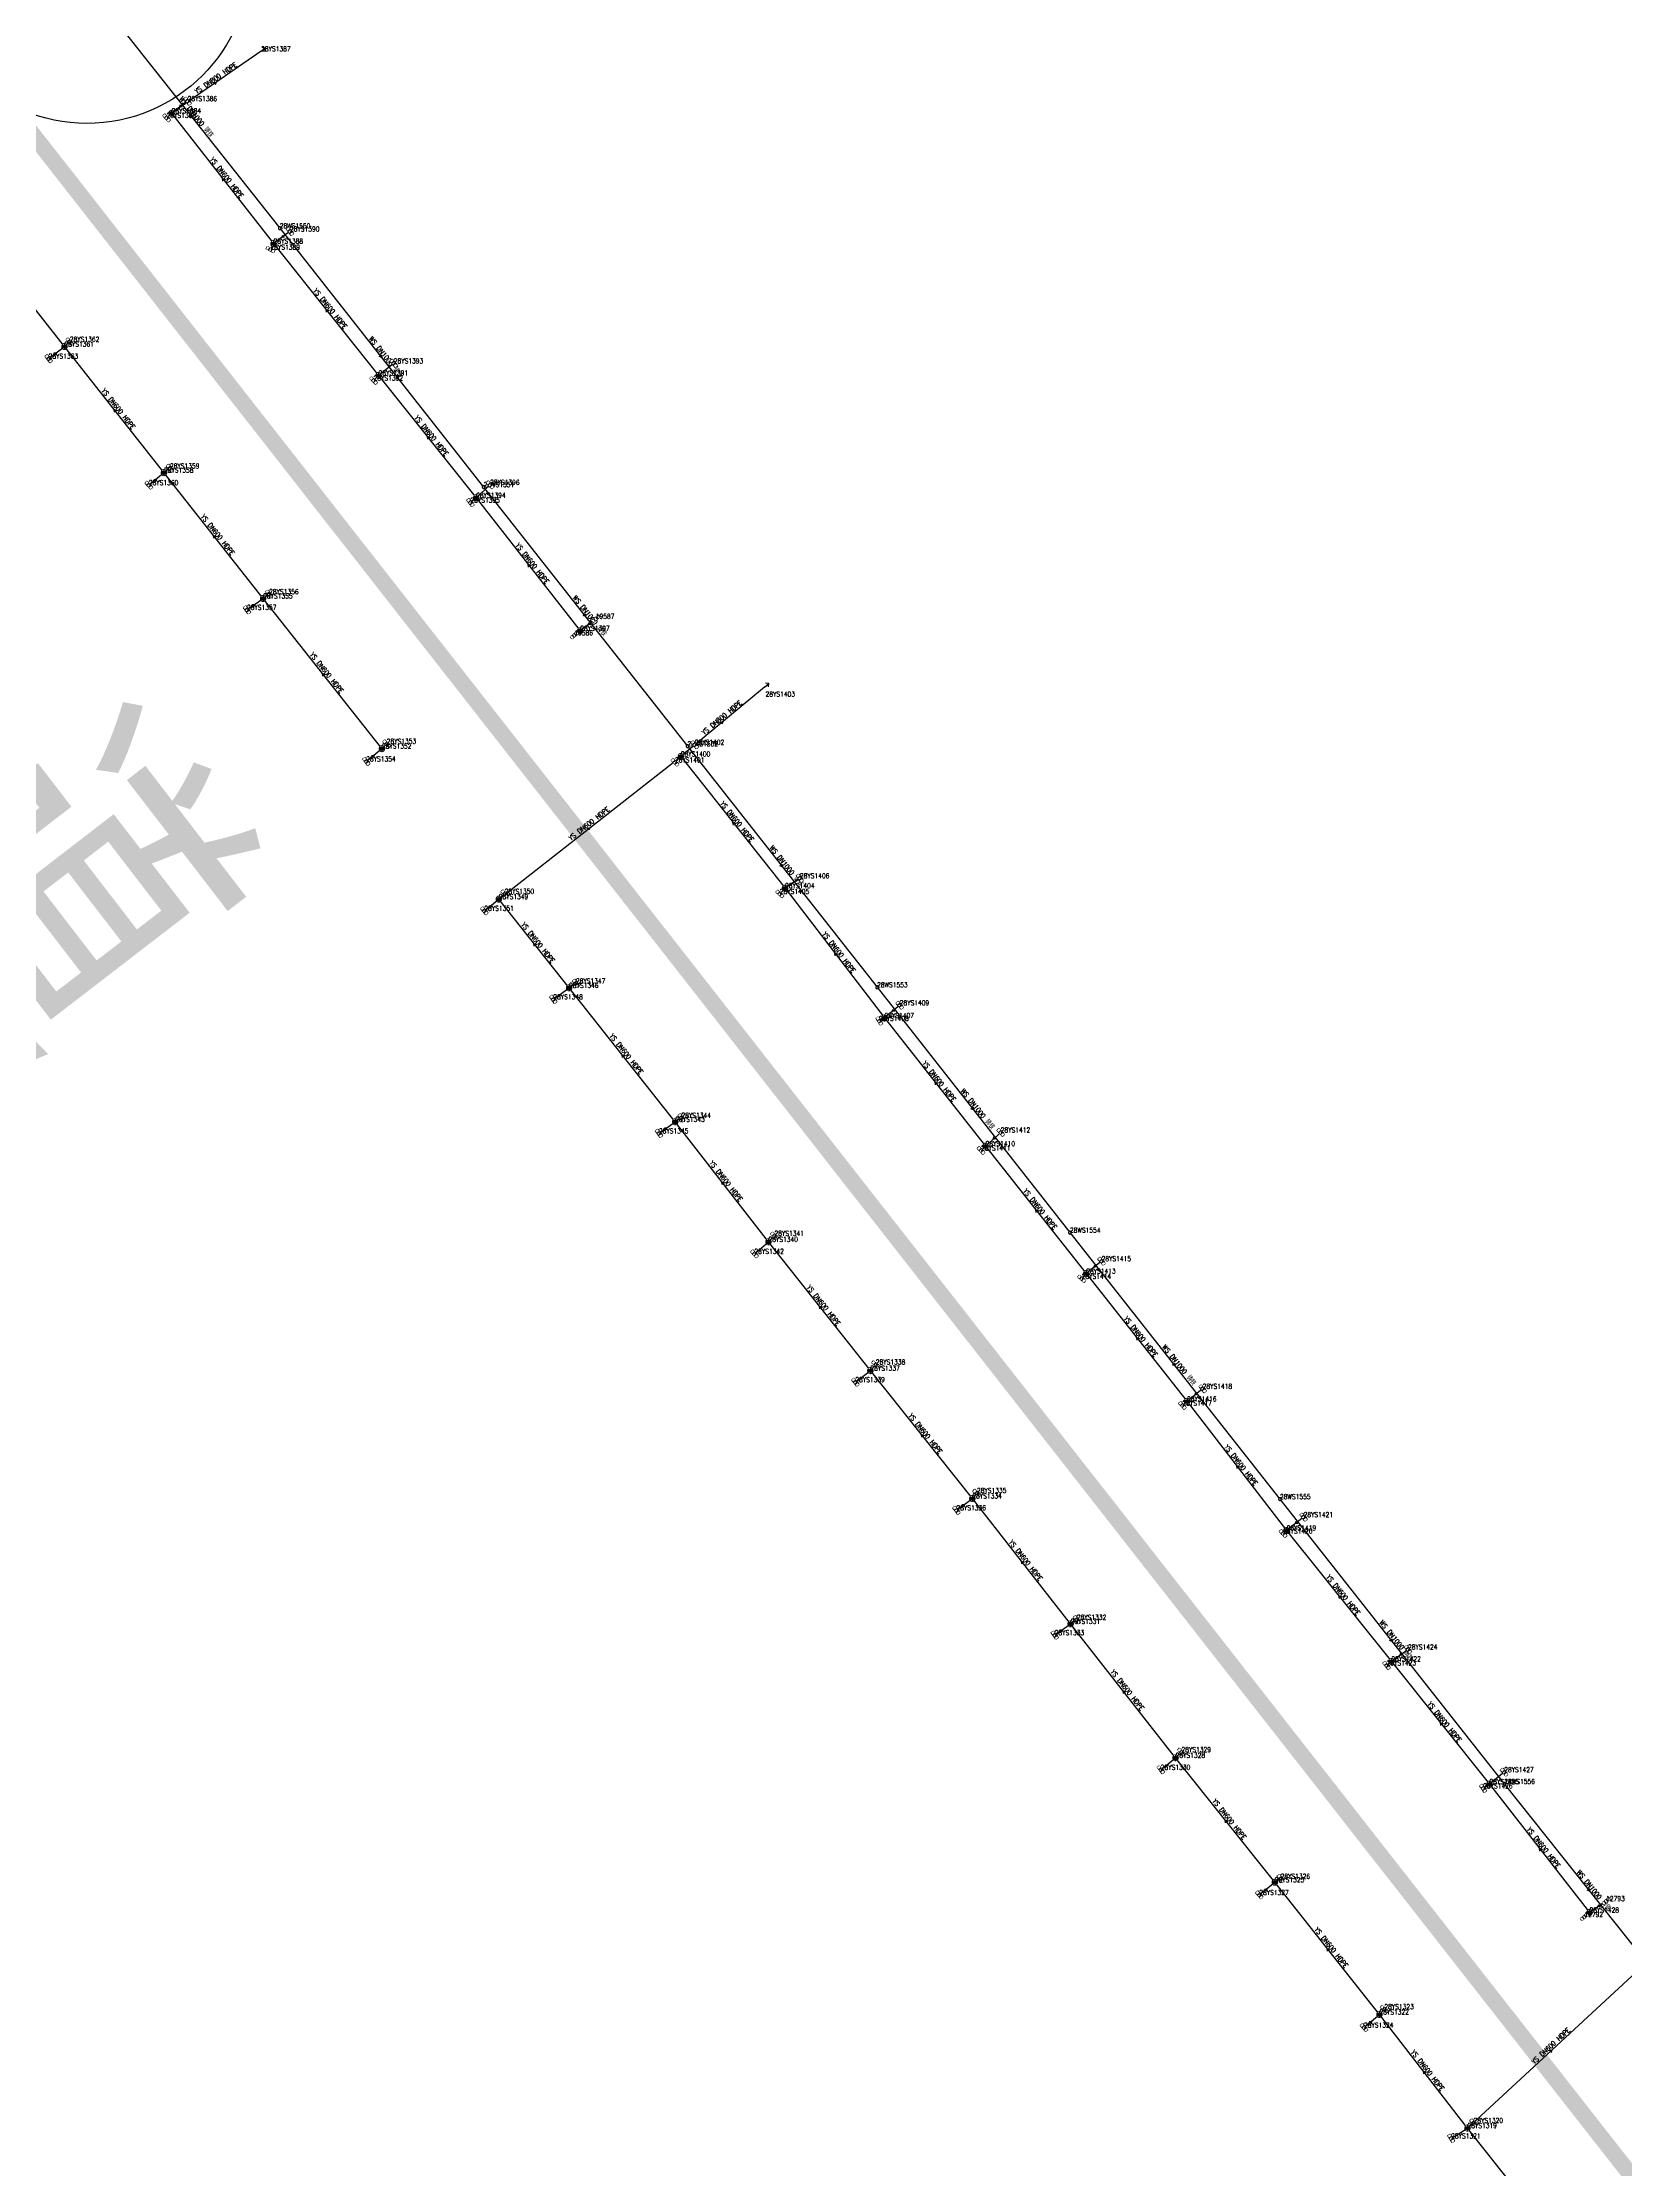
# Model space of a CAD drawing. Extents: x 78813 to 99477, y 2421021 to 2448125.
# Drawn here: x 82031.5 to 82322.4, y 2434215.7 to 2434606.4 of the extents above; entities that cross this region are included whole.
import ezdxf
from ezdxf.enums import TextEntityAlignment as Align

# ---------------------------------------------------------------- set-up
doc = ezdxf.new("R2010")
doc.units = 0
doc.set_wipeout_variables(frame=1)
doc.layers.get('0').update_dxf_attribs({"linetype": 'CONTINUOUS'})
for name, color, linetype in [('DX_WS', 16, 'CONTINUOUS'), ('DX_YS', 42, 'CONTINUOUS'), ('道路', 5, 'CONTINUOUS')]:
    doc.layers.add(name, color=color, linetype=linetype)
for name, color, linetype, true_color in [('WSLINE', 7, 'CONTINUOUS', 0x7f0000), ('WS断线', 7, 'CONTINUOUS', 0xcc9900), ('YSANNEXE', 7, 'CONTINUOUS', 0xcc9900), ('YSLINE', 7, 'CONTINUOUS', 0xcc9900)]:
    doc.layers.add(name, color=color, linetype=linetype, true_color=true_color)
doc.layers.add('道路名称', color=7, linetype='CONTINUOUS', lineweight=0)
doc.styles.add('CcNameZT', font='txt.SHX', dxfattribs={"width": 0.8, "bigfont": 'HZTXT.SHX'})
doc.styles.get("Standard").update_dxf_attribs({"font": 'txt.shx', "bigfont": 'hztxt.shx'})
doc.styles.add('宋体0.7', font='', dxfattribs={"width": 0.7})
doc.styles.get('宋体0.7').set_extended_font_data('SimSun')

# ---------------------------------------------------------------- blocks, each defined once
blk = doc.blocks.new('PS管线点')
blk.add_wipeout([(0.5, 0), (0.5, 0.03), (0.5, 0.07), (0.49, 0.1), (0.48, 0.14), (0.47, 0.17), (0.46, 0.2), (0.44, 0.23), (0.42, 0.26), (0.4, 0.29), (0.38, 0.32), (0.36, 0.35), (0.33, 0.37), (0.31, 0.39), (0.28, 0.41), (0.25, 0.43), (0.22, 0.45), (0.19, 0.46), (0.15, 0.48), (0.12, 0.49), (0.09, 0.49), (0.05, 0.5), (0.02, 0.5), (-0.02, 0.5), (-0.05, 0.5), (-0.09, 0.49), (-0.12, 0.49), (-0.15, 0.48), (-0.19, 0.46), (-0.22, 0.45), (-0.25, 0.43), (-0.28, 0.41), (-0.31, 0.39), (-0.33, 0.37), (-0.36, 0.35), (-0.38, 0.32), (-0.4, 0.29), (-0.42, 0.26), (-0.44, 0.23), (-0.46, 0.2), (-0.47, 0.17), (-0.48, 0.14), (-0.49, 0.1), (-0.5, 0.07), (-0.5, 0.03), (-0.5, 0), (-0.5, -0.03), (-0.5, -0.07), (-0.49, -0.1), (-0.48, -0.14), (-0.47, -0.17), (-0.46, -0.2), (-0.44, -0.23), (-0.42, -0.26), (-0.4, -0.29), (-0.38, -0.32), (-0.36, -0.35), (-0.33, -0.37), (-0.31, -0.39), (-0.28, -0.41), (-0.25, -0.43), (-0.22, -0.45), (-0.19, -0.46), (-0.15, -0.48), (-0.12, -0.49), (-0.09, -0.49), (-0.05, -0.5), (-0.02, -0.5), (0.02, -0.5), (0.05, -0.5), (0.09, -0.49), (0.12, -0.49), (0.15, -0.48), (0.19, -0.46), (0.22, -0.45), (0.25, -0.43), (0.28, -0.41), (0.31, -0.39), (0.33, -0.37), (0.36, -0.35), (0.38, -0.32), (0.4, -0.29), (0.42, -0.26), (0.44, -0.23), (0.46, -0.2), (0.47, -0.17), (0.48, -0.14), (0.49, -0.1), (0.5, -0.07)])
blk.add_lwpolyline([(0.5, 0), (0.5, 0.03), (0.5, 0.07), (0.49, 0.1), (0.48, 0.14), (0.47, 0.17), (0.46, 0.2), (0.44, 0.23), (0.42, 0.26), (0.4, 0.29), (0.38, 0.32), (0.36, 0.35), (0.33, 0.37), (0.31, 0.39), (0.28, 0.41), (0.25, 0.43), (0.22, 0.45), (0.19, 0.46), (0.15, 0.48), (0.12, 0.49), (0.09, 0.49), (0.05, 0.5), (0.02, 0.5), (-0.02, 0.5), (-0.05, 0.5), (-0.09, 0.49), (-0.12, 0.49), (-0.15, 0.48), (-0.19, 0.46), (-0.22, 0.45), (-0.25, 0.43), (-0.28, 0.41), (-0.31, 0.39), (-0.33, 0.37), (-0.36, 0.35), (-0.38, 0.32), (-0.4, 0.29), (-0.42, 0.26), (-0.44, 0.23), (-0.46, 0.2), (-0.47, 0.17), (-0.48, 0.14), (-0.49, 0.1), (-0.5, 0.07), (-0.5, 0.03), (-0.5, 0), (-0.5, -0.03), (-0.5, -0.07), (-0.49, -0.1), (-0.48, -0.14), (-0.47, -0.17), (-0.46, -0.2), (-0.44, -0.23), (-0.42, -0.26), (-0.4, -0.29), (-0.38, -0.32), (-0.36, -0.35), (-0.33, -0.37), (-0.31, -0.39), (-0.28, -0.41), (-0.25, -0.43), (-0.22, -0.45), (-0.19, -0.46), (-0.15, -0.48), (-0.12, -0.49), (-0.09, -0.49), (-0.05, -0.5), (-0.02, -0.5), (0.02, -0.5), (0.05, -0.5), (0.09, -0.49), (0.12, -0.49), (0.15, -0.48), (0.19, -0.46), (0.22, -0.45), (0.25, -0.43), (0.28, -0.41), (0.31, -0.39), (0.33, -0.37), (0.36, -0.35), (0.38, -0.32), (0.4, -0.29), (0.42, -0.26), (0.44, -0.23), (0.46, -0.2), (0.47, -0.17), (0.48, -0.14), (0.49, -0.1), (0.5, -0.07), (0.5, 0)], close=True)
blk = doc.blocks.new('LX')
for p, q in [((-0.866, 0.5), (0, 0)), ((0, 0), (-0.866, -0.5))]:
    blk.add_line(p, q)
blk = doc.blocks.new('PS出水口')
for points in [[(0, 0), (1.97, 0)], [(1.15, -0.88), (1.97, 0), (1.11, 0.93)]]:
    blk.add_lwpolyline(points)
blk = doc.blocks.new('PS雨水井')
blk.add_lwpolyline([(1, 0), (1, 0.07), (0.99, 0.14), (0.98, 0.21), (0.96, 0.28), (0.94, 0.34), (0.91, 0.41), (0.88, 0.47), (0.85, 0.53), (0.81, 0.59), (0.77, 0.64), (0.72, 0.69), (0.67, 0.74), (0.62, 0.79), (0.56, 0.83), (0.5, 0.87), (0.44, 0.9), (0.37, 0.93), (0.31, 0.95), (0.24, 0.97), (0.17, 0.98), (0.1, 0.99), (0.03, 1), (-0.03, 1), (-0.1, 0.99), (-0.17, 0.98), (-0.24, 0.97), (-0.31, 0.95), (-0.37, 0.93), (-0.44, 0.9), (-0.5, 0.87), (-0.56, 0.83), (-0.62, 0.79), (-0.67, 0.74), (-0.72, 0.69), (-0.77, 0.64), (-0.81, 0.59), (-0.85, 0.53), (-0.88, 0.47), (-0.91, 0.41), (-0.94, 0.34), (-0.96, 0.28), (-0.98, 0.21), (-0.99, 0.14), (-1, 0.07), (-1, 0), (-1, -0.07), (-0.99, -0.14), (-0.98, -0.21), (-0.96, -0.28), (-0.94, -0.34), (-0.91, -0.41), (-0.88, -0.47), (-0.85, -0.53), (-0.81, -0.59), (-0.77, -0.64), (-0.72, -0.69), (-0.67, -0.74), (-0.62, -0.79), (-0.56, -0.83), (-0.5, -0.87), (-0.44, -0.9), (-0.37, -0.93), (-0.31, -0.95), (-0.24, -0.97), (-0.17, -0.98), (-0.1, -0.99), (-0.03, -1), (0.03, -1), (0.1, -0.99), (0.17, -0.98), (0.24, -0.97), (0.31, -0.95), (0.37, -0.93), (0.44, -0.9), (0.5, -0.87), (0.56, -0.83), (0.62, -0.79), (0.67, -0.74), (0.72, -0.69), (0.77, -0.64), (0.81, -0.59), (0.85, -0.53), (0.88, -0.47), (0.91, -0.41), (0.94, -0.34), (0.96, -0.28), (0.98, -0.21), (0.99, -0.14), (1, 0)], close=True)
blk.add_wipeout([(1, 0), (1, 0.07), (0.99, 0.14), (0.98, 0.21), (0.96, 0.28), (0.94, 0.34), (0.91, 0.41), (0.88, 0.47), (0.85, 0.53), (0.81, 0.59), (0.77, 0.64), (0.72, 0.69), (0.67, 0.74), (0.62, 0.79), (0.56, 0.83), (0.5, 0.87), (0.44, 0.9), (0.37, 0.93), (0.31, 0.95), (0.24, 0.97), (0.17, 0.98), (0.1, 0.99), (0.03, 1), (-0.03, 1), (-0.1, 0.99), (-0.17, 0.98), (-0.24, 0.97), (-0.31, 0.95), (-0.37, 0.93), (-0.44, 0.9), (-0.5, 0.87), (-0.56, 0.83), (-0.62, 0.79), (-0.67, 0.74), (-0.72, 0.69), (-0.77, 0.64), (-0.81, 0.59), (-0.85, 0.53), (-0.88, 0.47), (-0.91, 0.41), (-0.94, 0.34), (-0.96, 0.28), (-0.98, 0.21), (-0.99, 0.14), (-1, 0.07), (-1, 0), (-1, -0.07), (-0.99, -0.14), (-0.98, -0.21), (-0.96, -0.28), (-0.94, -0.34), (-0.91, -0.41), (-0.88, -0.47), (-0.85, -0.53), (-0.81, -0.59), (-0.77, -0.64), (-0.72, -0.69), (-0.67, -0.74), (-0.62, -0.79), (-0.56, -0.83), (-0.5, -0.87), (-0.44, -0.9), (-0.37, -0.93), (-0.31, -0.95), (-0.24, -0.97), (-0.17, -0.98), (-0.1, -0.99), (-0.03, -1), (0.03, -1), (0.1, -0.99), (0.17, -0.98), (0.24, -0.97), (0.31, -0.95), (0.37, -0.93), (0.44, -0.9), (0.5, -0.87), (0.56, -0.83), (0.62, -0.79), (0.67, -0.74), (0.72, -0.69), (0.77, -0.64), (0.81, -0.59), (0.85, -0.53), (0.88, -0.47), (0.91, -0.41), (0.94, -0.34), (0.96, -0.28), (0.98, -0.21), (0.99, -0.14)])
for p, q in [((-1, 0), (0, 0)), ((-0.88, 0.48), (0, 0.47)), ((0, 1), (0, 0)), ((0, 0.47), (0.88, 0.47)), ((0, 0), (0, -1)), ((0, 0), (1, 0)), ((-0.88, -0.48), (0, -0.48)), ((0, -0.48), (0.88, -0.48))]:
    blk.add_line(p, q)
blk = doc.blocks.new('PS雨篦')
blk.add_lwpolyline([(-1.5, 0.5), (0, 0.5), (1.5, 0.5), (1.5, -0.5), (0, -0.5), (-1.5, -0.5)], close=True)
blk.add_wipeout([(-1.5, 0.5), (0, 0.5), (1.5, 0.5), (1.5, -0.5), (0, -0.5), (-1.5, -0.5)])
for p, q in [((-0.51, -0.5), (-0.51, 0.5)), ((0.49, -0.5), (0.49, 0.5))]:
    blk.add_line(p, q)
blk = doc.blocks.new('测量点')
h = blk.add_hatch(color=256)
edge = h.paths.add_edge_path()
edge.add_arc((0, 0), 0.5, 0, 360)
blk.add_circle((0, 0), 0.5)

msp = doc.modelspace()

# ---------------------------------------------------------------- linework, layer by layer
at = {"layer": 'WSLINE'}
for p, q in [((82042.9, 2434612.86), (82075.07, 2434572.27)), ((82075.07, 2434572.27), (82112.53, 2434524.74)), ((82112.53, 2434524.74), (82149.99, 2434477.12)), ((82149.99, 2434477.12), (82184.83, 2434432.85)), ((82184.83, 2434432.85), (82220.27, 2434387.77)), ((82220.27, 2434387.77), (82258.87, 2434338.82)), ((82258.87, 2434338.82), (82300.09, 2434286.5)), ((82300.09, 2434286.5), (82331.46, 2434247.08))]:
    msp.add_line(p, q, dxfattribs=at)
at = {"layer": 'YSLINE'}
for p, q in [((82071.64, 2434604.78), (82055.19, 2434593.4)), ((82058.13, 2434595.63), (82055.19, 2434593.4)), ((82054.27, 2434592.55), (82055.19, 2434593.4)), ((82035.5, 2434550.54), (82016.34, 2434574.9)), ((82073.36, 2434568.35), (82073.93, 2434569.45)), ((82073.93, 2434569.45), (82093.23, 2434545.25)), ((82036.49, 2434551.44), (82035.5, 2434550.54)), ((82032.6, 2434548.32), (82035.5, 2434550.54)), ((82053.79, 2434527.38), (82035.5, 2434550.54)), ((82096.01, 2434547.46), (82093.23, 2434545.25)), ((82092.3, 2434544.3), (82093.23, 2434545.25)), ((82054.88, 2434528.16), (82053.79, 2434527.38)), ((82051, 2434525.08), (82053.79, 2434527.38)), ((82072.01, 2434504.27), (82053.79, 2434527.38)), ((82073.12, 2434505.06), (82072.01, 2434504.27)), ((82069.04, 2434502.17), (82072.01, 2434504.27)), ((82093.85, 2434476.68), (82072.01, 2434504.27)), ((82129.2, 2434497.5), (82130.28, 2434498.31)), ((82133.14, 2434500.52), (82130.28, 2434498.31)), ((82094.72, 2434477.59), (82093.85, 2434476.68)), ((82090.95, 2434474.34), (82093.85, 2434476.68)), ((82116.4, 2434450.01), (82115.31, 2434449.04)), ((82166.95, 2434449.99), (82167.92, 2434451.04)), ((82170.65, 2434452.87), (82167.92, 2434451.04)), ((82112.66, 2434446.9), (82115.31, 2434449.04)), ((82128.23, 2434432.74), (82115.31, 2434449.04)), ((82125.34, 2434430.64), (82128.23, 2434432.74)), ((82129.48, 2434433.55), (82128.23, 2434432.74)), ((82147.75, 2434408.14), (82128.23, 2434432.74)), ((82185.23, 2434426.66), (82186.2, 2434427.2)), ((82188.99, 2434429.54), (82186.2, 2434427.2)), ((82186.2, 2434427.2), (82204.77, 2434403.65)), ((82144.74, 2434406.01), (82147.75, 2434408.14)), ((82148.89, 2434408.86), (82147.75, 2434408.14)), ((82164.87, 2434386.08), (82147.75, 2434408.14)), ((82203.94, 2434402.85), (82204.77, 2434403.65)), ((82207.55, 2434406.17), (82204.77, 2434403.65)), ((82162.29, 2434383.87), (82164.87, 2434386.08)), ((82165.97, 2434387.18), (82164.87, 2434386.08)), ((82183.6, 2434362.42), (82164.87, 2434386.08)), ((82222.42, 2434379.3), (82223.27, 2434380.25)), ((82226.09, 2434382.52), (82223.27, 2434380.25)), ((82223.27, 2434380.25), (82241.79, 2434356.78)), ((82180.84, 2434360.31), (82183.6, 2434362.42)), ((82184.59, 2434363.54), (82183.6, 2434362.42)), ((82202.34, 2434338.94), (82183.6, 2434362.42)), ((82240.94, 2434356.02), (82241.79, 2434356.78)), ((82244.66, 2434359.1), (82241.79, 2434356.78)), ((82199.42, 2434336.77), (82202.34, 2434338.94)), ((82203.19, 2434339.95), (82202.34, 2434338.94)), ((82220.4, 2434315.9), (82202.34, 2434338.94)), ((82259.44, 2434332.5), (82260.09, 2434333.07)), ((82263.2, 2434335.51), (82260.09, 2434333.07)), ((82260.09, 2434333.07), (82279.34, 2434309.01)), ((82217.47, 2434313.83), (82220.4, 2434315.9)), ((82221.53, 2434316.65), (82220.4, 2434315.9)), ((82239.69, 2434291.31), (82220.4, 2434315.9)), ((82282.4, 2434311.2), (82279.34, 2434309.01)), ((82278.45, 2434308.27), (82279.34, 2434309.01)), ((82279.34, 2434309.01), (82297.36, 2434286.45)), ((82236.96, 2434289.11), (82239.69, 2434291.31)), ((82240.77, 2434292.35), (82239.69, 2434291.31)), ((82257.92, 2434268.44), (82239.69, 2434291.31)), ((82296.21, 2434285.69), (82297.36, 2434286.45)), ((82255.07, 2434266.1), (82257.92, 2434268.44)), ((82258.98, 2434269.09), (82257.92, 2434268.44)), ((82277.15, 2434244.15), (82257.92, 2434268.44)), ((82314.81, 2434262.07), (82315.75, 2434262.87)), ((82318.8, 2434264.97), (82315.75, 2434262.87)), ((82293.32, 2434223.29), (82324.37, 2434251.98)), ((82274.31, 2434241.74), (82277.15, 2434244.15)), ((82278.05, 2434245.14), (82277.15, 2434244.15)), ((82293.32, 2434223.29), (82277.15, 2434244.15)), ((82290.33, 2434221.39), (82293.32, 2434223.29)), ((82294.45, 2434224.23), (82293.32, 2434223.29)), ((82313.23, 2434198.17), (82293.32, 2434223.29))]:
    msp.add_line(p, q, dxfattribs=at)

# ---------------------------------------------------------------- block references
at = {"layer": 'DX_WS', "xscale": 0.4999999999630151, "yscale": 0.5, "zscale": 0.5, "rotation": 308.2512937831649}
for p in [(82058.98, 2434592.57), (82093.8, 2434548.51), (82131.26, 2434500.93), (82167.41, 2434454.98), (82202.55, 2434410.31), (82239.57, 2434363.3), (82279.48, 2434312.66), (82315.77, 2434266.79)]:
    msp.add_blockref('LX', p, dxfattribs=at)
at = {"layer": 'DX_YS', "yscale": 0.5, "zscale": 0.5}
for p, xscale, rotation in [((82071.64, 2434604.78, 0.39), 0.5000000001077132, 34.67141748698374), ((82164.17, 2434488, -0.47), 0.499999999877437, 39.6643448488891)]:
    msp.add_blockref('PS出水口', p, dxfattribs=dict(at, xscale=xscale, rotation=rotation))
at = {"layer": 'DX_YS', "xscale": 0.5, "yscale": 0.5, "zscale": 0.5}
for p in [(82133.14, 2434500.52, 2.67), (82318.8, 2434264.97, 2.7)]:
    msp.add_blockref('测量点', p, dxfattribs=at)
at = {"layer": 'YSANNEXE'}
for p, xscale, yscale, zscale, rotation in [((82063.41, 2434599.09), 0.5000000000799717, 0.5, 0.5, 34.85917011684884), ((82064.56, 2434581.43), 0.5000000001002913, 0.5, 0.5, 128.2512907003004), ((82083.58, 2434557.35), 0.5000000001388842, 0.5, 0.5, 128.8242484920156), ((82044.65, 2434538.96), 0.5000000000000124, 0.5000000000000124, 0.5000000000000124, 128.3425461086518), ((82102.2, 2434534), 0.5000000001388842, 0.5, 0.5, 128.8242484920156), ((82062.9, 2434515.83), 0.5000000000000124, 0.5000000000000124, 0.5000000000000124, 128.3425461086518), ((82120.72, 2434510.53), 0.5000000001002913, 0.5, 0.5, 128.2512907003004), ((82082.93, 2434490.48), 0.5000000000000124, 0.5000000000000124, 0.5000000000000124, 128.3425461086518), ((82156.47, 2434481.62), 0.5000000001430233, 0.5, 0.5, 39.44283248522825), ((82132.04, 2434462.14), 0.5000000000105147, 0.5, 0.5, 37.81521448019213), ((82158.35, 2434463.14), 0.5000000001002913, 0.5, 0.5, 128.2512907003004), ((82121.77, 2434440.89), 0.5000000000000124, 0.5000000000000124, 0.5000000000000124, 128.3425461086518), ((82177.06, 2434439.12), 0.4999999999060994, 0.5, 0.5, 127.6783329236265), ((82137.99, 2434420.44), 0.5000000000000124, 0.5000000000000124, 0.5000000000000124, 128.3425461086518), ((82195.49, 2434415.43), 0.5000000001002913, 0.5, 0.5, 128.2512907003004), ((82156.31, 2434397.11), 0.5000000000862933, 0.5, 0.5, 127.7695883071966), ((82214.02, 2434391.95), 0.5000000001002913, 0.5, 0.5, 128.2512907003004), ((82174.23, 2434374.25), 0.5000000000000124, 0.5000000000000124, 0.5000000000000124, 128.3425461086518), ((82232.53, 2434368.52), 0.5000000001002913, 0.5, 0.5, 128.2512907003004), ((82192.97, 2434350.68), 0.5000000000000124, 0.5000000000000124, 0.5000000000000124, 128.3425461086518), ((82250.94, 2434344.93), 0.4999999999060994, 0.5, 0.5, 127.6783329236265), ((82211.37, 2434327.42), 0.5000000000000124, 0.5000000000000124, 0.5000000000000124, 128.3425461086518), ((82269.71, 2434321.04), 0.5000000001388842, 0.5, 0.5, 128.8242484920156), ((82230.05, 2434303.6), 0.5000000000000124, 0.5000000000000124, 0.5000000000000124, 128.3425461086518), ((82288.35, 2434297.73), 0.5000000001388842, 0.5, 0.5, 128.8242484920156), ((82248.8, 2434279.87), 0.5000000000000124, 0.5000000000000124, 0.5000000000000124, 128.3425461086518), ((82306.56, 2434274.66), 0.4999999999060994, 0.5, 0.5, 127.6783329236265), ((82267.53, 2434256.29), 0.5000000000000124, 0.5000000000000124, 0.5000000000000124, 128.3425461086518), ((82308.85, 2434237.64), 0.4999999998393814, 0.5, 0.5, 42.97183461574548), ((82285.24, 2434233.72), 0.5000000000862933, 0.5, 0.5, 127.7695883071966)]:
    msp.add_blockref('LX', p, dxfattribs=dict(at, xscale=xscale, yscale=yscale, zscale=zscale, rotation=rotation))

# ---------------------------------------------------------------- texts
at = {"layer": 'DX_WS', "style": 'CcNameZT', "width": 0.8}
for rotation, p in [(308.3915, (82059.18, 2434592.72, 2.31)), (308.2498, (82093.99, 2434548.66, 1.8)), (308.1861, (82131.46, 2434501.09, 1.74)), (308.2, (82167.61, 2434455.14, 1.8)), (308.1746, (82202.75, 2434410.46, 2.05)), (308.2632, (82239.77, 2434363.45, 2.12)), (308.2268, (82279.68, 2434312.82, 2.29)), (308.5079, (82315.97, 2434266.94, 2.25))]:
    msp.add_text(' WS DN1000 铸铁', height=0.9, rotation=rotation, dxfattribs=at).set_placement(p, align=Align.CENTER)
at = {"layer": 'DX_YS', "width": 0.8}
for s, p in [('28YS1387', (82071.64, 2434604.78, 0.39)), ('28YS1403', (82164.34, 2434486.24, -0.47))]:
    msp.add_text(s, height=0.9, dxfattribs=at).set_placement(p)
at = {"layer": 'DX_YS', "style": 'CcNameZT', "width": 0.8}
for rotation, p in [(308.0437, (82064.76, 2434581.58, 1.38)), (308.5688, (82083.78, 2434557.51, 1.48)), (308.3042, (82044.84, 2434539.11, 1.24)), (308.5618, (82102.39, 2434534.16, 1.65)), (308.2434, (82063.1, 2434515.98, 1.36)), (308.018, (82120.92, 2434510.69, 1.65)), (308.3715, (82083.12, 2434490.63, 1.34)), (38.0529, (82131.89, 2434462.34, 0.8)), (308.3557, (82158.54, 2434463.29, 1.08)), (308.3978, (82121.96, 2434441.05, 1.08)), (307.4887, (82177.26, 2434439.27, 1.21)), (308.4356, (82138.19, 2434420.6, 1.08)), (308.2442, (82195.68, 2434415.58, 1.31)), (307.8073, (82156.51, 2434397.26, 0.82)), (308.3391, (82214.22, 2434392.1, 1.33)), (308.3636, (82174.43, 2434374.41, 1.09)), (308.2727, (82232.73, 2434368.67, 1.37)), (308.602, (82193.16, 2434350.84, 1.16)), (307.6599, (82251.14, 2434345.08, 1.45)), (308.0941, (82211.57, 2434327.58, 1.14)), (308.6613, (82269.91, 2434321.2, 1.45)), (308.1015, (82230.25, 2434303.76, 1.22)), (308.6177, (82288.55, 2434297.88, 1.52)), (308.561, (82249, 2434280.03, 1.39)), (307.9491, (82306.75, 2434274.81, 1.52)), (308.3647, (82267.73, 2434256.45, 1.4)), (42.7365, (82308.68, 2434237.82, 1.28)), (307.8022, (82285.44, 2434233.87, 1.28))]:
    msp.add_text(' YS DN600 HDPE', height=0.9, rotation=rotation, dxfattribs=at).set_placement(p, align=Align.CENTER)

# ---------------------------------------------------------------- next in the draw order: block references
at = {"layer": 'DX_WS', "xscale": 0.5, "yscale": 0.5, "zscale": 0.5}
for p in [(82075.07, 2434572.27, 1.8), (82112.53, 2434524.74, 1.74), (82149.99, 2434477.12, 1.8), (82184.83, 2434432.85, 2.05), (82220.27, 2434387.77, 2.12), (82258.87, 2434338.82, 2.29), (82300.09, 2434286.5, 2.25)]:
    msp.add_blockref('PS管线点', p, dxfattribs=at)
at = {"layer": 'DX_YS', "xscale": 0.5, "yscale": 0.5, "zscale": 0.5}
for p in [(82035.5, 2434550.54, 1.28), (82053.79, 2434527.38, 1.24), (82072.01, 2434504.27, 1.36), (82128.23, 2434432.74, 1.08), (82147.75, 2434408.14, 1.08), (82164.87, 2434386.08, 0.82), (82183.6, 2434362.42, 1.09), (82279.34, 2434309.01, 1.45), (82257.92, 2434268.44, 1.39), (82277.15, 2434244.15, 1.4), (82293.32, 2434223.29, 1.28)]:
    msp.add_blockref('PS雨水井', p, dxfattribs=at)
at = {"layer": 'DX_YS', "yscale": 0.5, "zscale": 0.5}
for p, xscale, rotation in [((82094.72, 2434477.59, 2.24), 0.5000000000123332, 136.2887765161352), ((82203.19, 2434339.95, 2.11), 0.5000000001215832, 139.9165659824891), ((82199.42, 2434336.77, 2.48), 0.4999999999543229, 306.577108976249), ((82221.53, 2434316.65, 2.12), 0.4999999998600886, 123.6194917858387), ((82217.47, 2434313.83, 2.43), 0.5000000001002883, 305.2428860611813), ((82236.96, 2434289.11, 2.59), 0.4999999999240918, 308.8462973453681), ((82240.77, 2434292.35, 2.16), 0.5000000000408489, 134.0015406267729)]:
    msp.add_blockref('PS雨篦', p, dxfattribs=dict(at, xscale=xscale, rotation=rotation))

# ---------------------------------------------------------------- next in the draw order: linework, layer by layer
at = {"layer": 'YSLINE'}
for p, q in [((82055.19, 2434593.4), (82073.93, 2434569.45)), ((82076.94, 2434571.69), (82073.93, 2434569.45)), ((82093.23, 2434545.25), (82111.16, 2434522.76)), ((82113.72, 2434525.13), (82111.16, 2434522.76)), ((82110.1, 2434521.88), (82111.16, 2434522.76)), ((82111.16, 2434522.76), (82130.28, 2434498.31)), ((82164.17, 2434488), (82148.77, 2434475.24)), ((82151.33, 2434477.39), (82148.77, 2434475.24)), ((82115.31, 2434449.04), (82148.77, 2434475.24)), ((82147.68, 2434474.16), (82148.77, 2434475.24)), ((82148.77, 2434475.24), (82167.92, 2434451.04)), ((82167.92, 2434451.04), (82186.2, 2434427.2)), ((82204.77, 2434403.65), (82223.27, 2434380.25)), ((82241.79, 2434356.78), (82260.09, 2434333.07)), ((82300.08, 2434288.65), (82297.36, 2434286.45)), ((82297.36, 2434286.45), (82315.75, 2434262.87))]:
    msp.add_line(p, q, dxfattribs=at)

# ---------------------------------------------------------------- next in the draw order: block references
at = {"layer": 'DX_YS', "yscale": 0.5, "zscale": 0.5}
for p, xscale, rotation in [((82036.49, 2434551.44, 2.11), 0.5000000001471016, 132.3426092905754), ((82032.6, 2434548.32, 2.56), 0.4999999998282503, 307.3687094017881), ((82054.88, 2434528.16, 2.19), 0.5000000000717243, 125.5078051121715), ((82051, 2434525.08, 2.59), 0.5000000001713524, 309.4774874195991), ((82073.12, 2434505.06, 2.24), 0.4999999999301851, 125.0195761912832), ((82069.04, 2434502.17, 2.62), 0.4999999998251692, 305.3578952795048), ((82129.48, 2434433.55, 2.28), 0.5000000001939229, 122.5920506082955), ((82125.34, 2434430.64, 2.49), 0.500000000068209, 306.1357875500665), ((82148.89, 2434408.86, 2.26), 0.4999999999256065, 122.4973159903193), ((82144.74, 2434406.01, 2.47), 0.4999999999160804, 305.264679240388), ((82165.97, 2434387.18, 2.1), 0.4999999999657994, 134.9477705108311), ((82162.29, 2434383.87, 2.39), 0.5000000001308084, 310.5903366182325), ((82184.59, 2434363.54, 2.11), 0.4999999998521245, 138.5156433107412), ((82180.84, 2434360.31, 2.46), 0.4999999998462241, 307.3938092644248), ((82282.4, 2434311.2, 2.8), 0.499999999831304, 125.5253017651774), ((82278.45, 2434308.27, 2.28), 0.499999999832667, 309.9258072677545), ((82255.07, 2434266.1, 2.65), 0.500000000117788, 309.5247311929646), ((82258.98, 2434269.09, 2.23), 0.5000000001695812, 121.1529028356339), ((82278.05, 2434245.14, 2.29), 0.5000000001034922, 137.9651019540275), ((82274.31, 2434241.74, 2.56), 0.500000000132979, 310.3023599397897), ((82294.45, 2434224.23, 2.21), 0.499999999982118, 129.6304163934089), ((82290.33, 2434221.39, 2.61), 0.5000000000407143, 302.4414938211452)]:
    msp.add_blockref('PS雨篦', p, dxfattribs=dict(at, xscale=xscale, rotation=rotation))
at = {"layer": 'DX_YS', "xscale": 0.5, "yscale": 0.5, "zscale": 0.5}
for p in [(82093.85, 2434476.68, 1.34), (82202.34, 2434338.94, 1.16), (82220.4, 2434315.9, 1.14), (82239.69, 2434291.31, 1.22)]:
    msp.add_blockref('PS雨水井', p, dxfattribs=at)

# ---------------------------------------------------------------- next in the draw order: texts
at = {"layer": 'DX_WS', "style": 'CcNameZT', "width": 0.8}
for s, p in [('28WS1550', (82075.07, 2434572.27, 1.8)), ('28WS1551', (82112.53, 2434524.74, 1.74)), ('28WS1552', (82149.99, 2434477.12, 1.8)), ('28WS1553', (82184.83, 2434432.85, 2.05)), ('28WS1554', (82220.27, 2434387.77, 2.12)), ('28WS1555', (82258.87, 2434338.82, 2.29)), ('28WS1556', (82300.09, 2434286.5, 2.25))]:
    msp.add_text(s, height=0.9, dxfattribs=at).set_placement(p)

# ---------------------------------------------------------------- next in the draw order: block references
at = {"layer": 'DX_YS', "xscale": 0.5, "yscale": 0.5, "zscale": 0.5}
for p in [(82055.19, 2434593.4, 1.48), (82073.93, 2434569.45, 1.38), (82093.23, 2434545.25, 1.48), (82111.16, 2434522.76, 1.65), (82130.28, 2434498.31, 1.66), (82148.77, 2434475.24, -0.06), (82167.92, 2434451.04, 1.08), (82115.31, 2434449.04, 0.8), (82186.2, 2434427.2, 1.21), (82204.77, 2434403.65, 1.31), (82223.27, 2434380.25, 1.33), (82241.79, 2434356.78, 1.37), (82260.09, 2434333.07, 1.45), (82297.36, 2434286.45, 1.52), (82315.75, 2434262.87, 1.51)]:
    msp.add_blockref('PS雨水井', p, dxfattribs=at)
at = {"layer": 'DX_YS', "xscale": 0.5000000000142791, "yscale": 0.5, "zscale": 0.5, "rotation": 308.9887181883915}
msp.add_blockref('PS雨篦', (82090.95, 2434474.34, 2.44), dxfattribs=at)
at = {"layer": 'YSANNEXE', "yscale": 0.5, "zscale": 0.5}
for p, xscale, rotation in [((82034.05, 2434549.43), 0.4999999999545856, 37.24225667706888), ((82052.4, 2434526.23), 0.4999999999792266, 39.53408786026023), ((82070.52, 2434503.22), 0.4999999999741467, 35.52338329475418), ((82146.25, 2434407.08), 0.4999999999741467, 35.52338329475418), ((82200.88, 2434337.86), 0.4999999998630701, 36.66929886726163), ((82218.94, 2434314.86), 0.4999999999741467, 35.52338329475418), ((82280.87, 2434310.11), 0.5000000000289987, 215.4321309752253), ((82256.5, 2434267.27), 0.4999999999792266, 39.53408786026023), ((82275.73, 2434242.94), 0.500000000136766, 40.10704567751556)]:
    msp.add_blockref('LX', p, dxfattribs=dict(at, xscale=xscale, rotation=rotation))

# ---------------------------------------------------------------- next in the draw order: texts
at = {"layer": 'DX_YS', "width": 0.8}
for s, p in [('28YS1361', (82035.5, 2434550.54, 1.28)), ('28YS1362', (82036.49, 2434551.44, 2.11)), ('28YS1363', (82032.6, 2434548.32, 2.56)), ('28YS1358', (82053.79, 2434527.38, 1.24)), ('28YS1359', (82054.88, 2434528.16, 2.19)), ('28YS1360', (82051, 2434525.08, 2.59)), ('28YS1355', (82072.01, 2434504.27, 1.36)), ('28YS1356', (82073.12, 2434505.06, 2.24)), ('28YS1357', (82069.04, 2434502.17, 2.62)), ('28YS1352', (82093.85, 2434476.68, 1.34)), ('28YS1353', (82094.72, 2434477.59, 2.24)), ('28YS1347', (82129.48, 2434433.55, 2.28)), ('28YS1348', (82125.34, 2434430.64, 2.49)), ('28YS1346', (82128.23, 2434432.74, 1.08)), ('28YS1345', (82144.74, 2434406.01, 2.47)), ('28YS1343', (82147.75, 2434408.14, 1.08)), ('28YS1344', (82148.89, 2434408.86, 2.26)), ('28YS1341', (82165.97, 2434387.18, 2.1)), ('28YS1342', (82162.29, 2434383.87, 2.39)), ('28YS1340', (82164.87, 2434386.08, 0.82)), ('28YS1338', (82184.59, 2434363.54, 2.11)), ('28YS1339', (82180.84, 2434360.31, 2.46)), ('28YS1337', (82183.6, 2434362.42, 1.09)), ('28YS1335', (82203.19, 2434339.95, 2.11)), ('28YS1336', (82199.42, 2434336.77, 2.48)), ('28YS1334', (82202.34, 2434338.94, 1.16)), ('28YS1332', (82221.53, 2434316.65, 2.12)), ('28YS1333', (82217.47, 2434313.83, 2.43)), ('28YS1331', (82220.4, 2434315.9, 1.14)), ('28YS1423', (82278.45, 2434308.27, 2.28)), ('28YS1422', (82279.34, 2434309.01, 1.45)), ('28YS1424', (82282.4, 2434311.2, 2.8)), ('28YS1330', (82236.96, 2434289.11, 2.59)), ('28YS1328', (82239.69, 2434291.31, 1.22)), ('28YS1329', (82240.77, 2434292.35, 2.16)), ('28YS1327', (82255.07, 2434266.1, 2.65)), ('28YS1325', (82257.92, 2434268.44, 1.39)), ('28YS1326', (82258.98, 2434269.09, 2.23)), ('28YS1322', (82277.15, 2434244.15, 1.4)), ('28YS1323', (82278.05, 2434245.14, 2.29)), ('28YS1324', (82274.31, 2434241.74, 2.56)), ('28YS1319', (82293.32, 2434223.29, 1.28)), ('28YS1320', (82294.45, 2434224.23, 2.21)), ('28YS1321', (82290.33, 2434221.39, 2.61))]:
    msp.add_text(s, height=0.9, dxfattribs=at).set_placement(p)

# ---------------------------------------------------------------- next in the draw order: block references
at = {"layer": 'DX_YS', "yscale": 0.5, "zscale": 0.5}
for p, xscale, rotation in [((82058.13, 2434595.63, 2.67), 0.4999999999447448, 127.1028060438039), ((82054.27, 2434592.55, 2.27), 0.4999999999748454, 312.6784694109315), ((82076.94, 2434571.69, 2.73), 0.5000000001673144, 126.7017408138379), ((82073.36, 2434568.35, 2.36), 0.4999999999148873, 332.4845831230658), ((82096.01, 2434547.46, 2.76), 0.5000000000574705, 128.5035245041313), ((82092.3, 2434544.3, 2.29), 0.4999999999757557, 315.5485598532063), ((82113.72, 2434525.13, 2.73), 0.4999999999970053, 132.9081457935023), ((82110.1, 2434521.88, 2.25), 0.500000000083494, 309.635016709876), ((82133.14, 2434500.52, 2.67), 0.499999999857888, 40.16648119226884), ((82151.33, 2434477.39, 2.6), 0.4999999999504174, 130.0622748293873), ((82147.68, 2434474.16, 2.21), 0.4999999998644438, 314.5779392968801), ((82116.4, 2434450.01, 2.23), 0.5000000000060936, 131.6629167639798), ((82166.95, 2434449.99, 2.2), 0.4999999998928168, 317.0433830681174), ((82170.65, 2434452.87, 2.72), 0.4999999998562737, 123.8741886427667), ((82112.66, 2434446.9, 2.48), 0.5000000001064966, 309.0214232703726), ((82188.99, 2434429.54, 2.73), 0.5000000000703778, 129.9389155170256), ((82185.23, 2434426.66, 2.21), 0.4999999999957691, 298.9051631784838), ((82207.55, 2434406.17, 2.78), 0.4999999999940755, 132.1904566202219), ((82203.94, 2434402.85, 2.37), 0.4999999998653142, 313.5925244740838), ((82222.42, 2434379.3, 2.2), 0.5000000001439865, 318.0094590557378), ((82226.09, 2434382.52, 2.81), 0.499999999952342, 128.959316885238), ((82240.94, 2434356.02, 2.31), 0.5000000000607177, 312.0652315983113), ((82244.66, 2434359.1, 2.71), 0.5000000000053907, 128.9335777071147), ((82259.44, 2434332.5, 2.31), 0.5000000000258691, 311.024266318501), ((82263.2, 2434335.51, 2.71), 0.5000000000876322, 128.1303752850725), ((82296.21, 2434285.69, 2.29), 0.500000000108472, 303.2748879778642), ((82300.08, 2434288.65, 2.86), 0.5000000000399064, 129.0660819984333), ((82318.8, 2434264.97, 2.7), 0.499999999857888, 40.16648119226884)]:
    msp.add_blockref('PS雨篦', p, dxfattribs=dict(at, xscale=xscale, rotation=rotation))
at = {"layer": 'DX_YS', "xscale": 0.5, "yscale": 0.5, "zscale": 0.5}
for p in [(82129.2, 2434497.5, 2.31), (82314.81, 2434262.07, 2.37)]:
    msp.add_blockref('测量点', p, dxfattribs=at)
at = {"layer": 'YSANNEXE', "xscale": 0.5000000001339261, "yscale": 0.5, "zscale": 0.5, "rotation": 38.96113008887203}
msp.add_blockref('LX', (82092.4, 2434475.51), dxfattribs=at)

# ---------------------------------------------------------------- next in the draw order: texts
at = {"layer": 'DX_YS', "width": 0.8}
msp.add_text('28YS1354', height=0.9, dxfattribs=at).set_placement((82090.95, 2434474.34, 2.44))

# ---------------------------------------------------------------- next in the draw order: linework, layer by layer
at = {"layer": 'WS断线'}
msp.add_circle((82039.63, 2434621.54), 30, dxfattribs=at)

# ---------------------------------------------------------------- next in the draw order: block references
at = {"layer": 'DX_YS', "xscale": 0.499999999857888, "yscale": 0.5, "zscale": 0.5, "rotation": 40.16648119226884}
for p in [(82129.2, 2434497.5, 2.31), (82314.81, 2434262.07, 2.37)]:
    msp.add_blockref('PS雨篦', p, dxfattribs=at)
at = {"layer": 'YSANNEXE', "yscale": 0.5, "zscale": 0.5}
for p, xscale, rotation in [((82056.66, 2434594.52), 0.5000000000978088, 217.1510043685647), ((82075.43, 2434570.57), 0.5000000000441694, 216.5780465660369), ((82187.6, 2434428.37), 0.4999999999623967, 220.015793325307), ((82206.16, 2434404.91), 0.4999999999172562, 222.3076245014291), ((82224.68, 2434381.39), 0.500000000103936, 218.869877754271), ((82243.23, 2434357.94), 0.500000000103936, 218.869877754271), ((82261.65, 2434334.29), 0.500000000041047, 218.2969199518953)]:
    msp.add_blockref('LX', p, dxfattribs=dict(at, xscale=xscale, rotation=rotation))

# ---------------------------------------------------------------- next in the draw order: texts
at = {"layer": 'DX_YS', "style": 'CcNameZT', "width": 0.8}
for rotation, p in [(34.6714, (82063.27, 2434599.3, 0.35)), (39.6643, (82156.31, 2434481.81, 0.1))]:
    msp.add_text(' YS DN800 HDPE', height=0.9, rotation=rotation, dxfattribs=at).set_placement(p, align=Align.CENTER)
at = {"layer": 'DX_YS', "width": 0.8}
for s, p in [('28YS1386', (82058.13, 2434595.63, 2.67)), ('28YS1385', (82054.27, 2434592.55, 2.27)), ('28YS1384', (82055.19, 2434593.4, 1.48)), ('28YS1390', (82076.94, 2434571.69, 2.73)), ('28YS1389', (82073.36, 2434568.35, 2.36)), ('28YS1388', (82073.93, 2434569.45, 1.38)), ('28YS1393', (82096.01, 2434547.46, 2.76)), ('28YS1392', (82092.3, 2434544.3, 2.29)), ('28YS1391', (82093.23, 2434545.25, 1.48)), ('28YS1396', (82113.72, 2434525.13, 2.73)), ('28YS1395', (82110.1, 2434521.88, 2.25)), ('28YS1394', (82111.16, 2434522.76, 1.65)), ('19587', (82133.14, 2434500.52, 2.67)), ('28YS1402', (82151.33, 2434477.39, 2.6)), ('28YS1401', (82147.68, 2434474.16, 2.21)), ('28YS1400', (82148.77, 2434475.24, -0.06)), ('28YS1406', (82170.65, 2434452.87, 2.72)), ('28YS1349', (82115.31, 2434449.04, 0.8)), ('28YS1350', (82116.4, 2434450.01, 2.23)), ('28YS1405', (82166.95, 2434449.99, 2.2)), ('28YS1404', (82167.92, 2434451.04, 1.08)), ('28YS1351', (82112.66, 2434446.9, 2.48)), ('28YS1409', (82188.99, 2434429.54, 2.73)), ('28YS1408', (82185.23, 2434426.66, 2.21)), ('28YS1407', (82186.2, 2434427.2, 1.21)), ('28YS1412', (82207.55, 2434406.17, 2.78)), ('28YS1411', (82203.94, 2434402.85, 2.37)), ('28YS1410', (82204.77, 2434403.65, 1.31)), ('28YS1415', (82226.09, 2434382.52, 2.81)), ('28YS1414', (82222.42, 2434379.3, 2.2)), ('28YS1413', (82223.27, 2434380.25, 1.33)), ('28YS1418', (82244.66, 2434359.1, 2.71)), ('28YS1417', (82240.94, 2434356.02, 2.31)), ('28YS1416', (82241.79, 2434356.78, 1.37)), ('28YS1420', (82259.44, 2434332.5, 2.31)), ('28YS1419', (82260.09, 2434333.07, 1.45)), ('28YS1421', (82263.2, 2434335.51, 2.71)), ('28YS1426', (82296.21, 2434285.69, 2.29)), ('28YS1425', (82297.36, 2434286.45, 1.52)), ('28YS1427', (82300.08, 2434288.65, 2.86)), ('12793', (82318.8, 2434264.97, 2.7))]:
    msp.add_text(s, height=0.9, dxfattribs=at).set_placement(p)
at = {"layer": '道路名称', "style": '宋体0.7', "width": 0.7}
msp.add_text('珠 港 大 道', height=50, rotation=307.5962, dxfattribs=at).set_placement((81972.81, 2434537.87), align=Align.MIDDLE)

# ---------------------------------------------------------------- next in the draw order: linework, layer by layer
at = {"layer": '道路', "const_width": 3, "flags": 128}
msp.add_lwpolyline([(83418.46, 2432865.07), (83298.22, 2432987.89), (83193.75, 2433115.45), (83007.9, 2433350.9), (82836.11, 2433568.8), (82427.99, 2434081.07), (81804.77, 2434876.6), (81332.49, 2435513.34)], dxfattribs=at)

# ---------------------------------------------------------------- next in the draw order: block references
at = {"layer": 'YSANNEXE', "yscale": 0.5, "zscale": 0.5}
for p, xscale, rotation in [((82131.71, 2434499.41), 0.5000000000438226, 217.7239621559727), ((82317.28, 2434263.92), 0.5000000000275808, 214.8591731774335)]:
    msp.add_blockref('LX', p, dxfattribs=dict(at, xscale=xscale, rotation=rotation))

# ---------------------------------------------------------------- next in the draw order: texts
at = {"layer": 'DX_YS', "width": 0.8}
for s, p in [('19586', (82129.2, 2434497.5, 2.31)), ('28YS1397', (82130.28, 2434498.31, 1.66)), ('12792', (82314.81, 2434262.07, 2.37)), ('28YS1428', (82315.75, 2434262.87, 1.51))]:
    msp.add_text(s, height=0.9, dxfattribs=at).set_placement(p)

doc.saveas('drawing.dxf')
